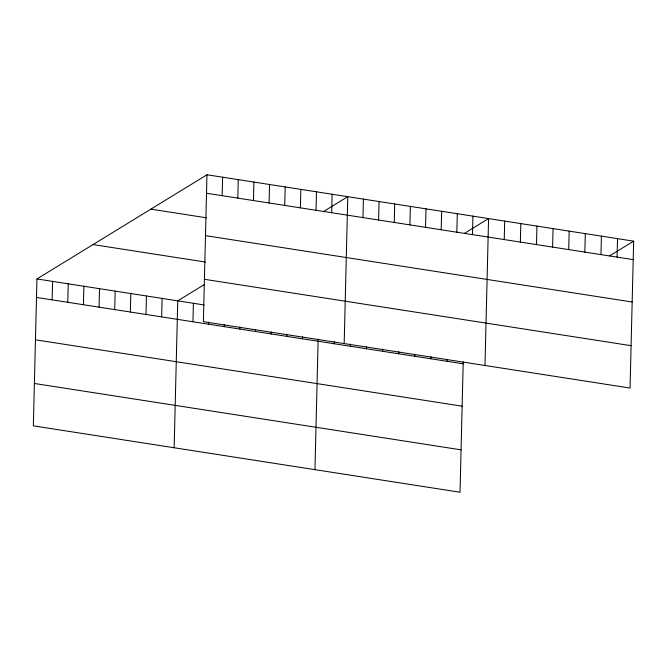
<?xml version="1.0" encoding="UTF-8"?>
<svg xmlns="http://www.w3.org/2000/svg" width="667" height="667" viewBox="0 0 667 667"><rect width="100%" height="100%" fill="white"/><g stroke="black" fill="none" stroke-linecap="round" stroke-linejoin="round"><path stroke-width="1" d="M206.97 174.771L203.377 321.669L630.057 388.052L633.65 241.154L206.97 174.771L36.943 278.948L33.35 425.846L460.03 492.229L463.223 361.756M52.134 299.858L52.585 281.382M67.776 302.293L68.234 283.817M83.425 304.727L83.875 286.243M99.066 307.162L99.516 288.678M114.716 309.596L115.166 291.112M130.357 312.031L130.807 293.547M146.006 314.465L146.457 295.981M161.647 316.9L162.098 298.416M174.154 447.757L177.747 300.85L204.194 284.642M192.938 321.761L193.388 303.285M208.588 324.195L208.638 322.144M222.161 195.681L222.611 177.205M224.229 326.63L224.279 324.579M237.802 198.116L238.252 179.631M239.878 329.064L239.928 327.013M253.452 200.55L253.902 182.066M255.519 331.499L255.569 329.448M269.093 202.985L269.543 184.501M271.169 333.934L271.219 331.883M284.742 205.419L285.193 186.935M286.81 336.368L286.86 334.317M300.383 207.854L300.834 189.37M302.451 338.803L302.501 336.752M316.033 210.288L316.483 191.804M314.957 469.66L318.151 339.186M331.674 212.715L332.124 194.239M334.217 343.747L334.267 341.696M344.18 343.58L347.774 196.673L323.728 211.406M350.342 346.256L350.392 344.197M362.965 217.584L363.415 199.108M366.458 348.758L366.508 346.707M378.614 220.018L379.064 201.542M382.575 351.267L382.625 349.216M394.255 222.453L394.706 203.977M398.699 353.777L398.749 351.726M409.897 224.887L410.355 206.411M414.816 356.286L414.866 354.227M425.546 227.322L425.996 208.846M430.932 358.796L430.982 356.737M441.187 229.756L441.646 211.281M447.057 361.297L447.107 359.246M456.837 232.191L457.287 213.715M472.478 234.626L472.936 216.15M484.984 365.483L488.577 218.584L464.532 233.317M504.244 239.57L504.694 221.085M520.36 242.079L520.819 223.595M536.485 244.581L536.935 226.105M552.601 247.09L553.051 228.614M568.718 249.6L569.176 231.124M584.842 252.109L585.293 233.625M600.959 254.611L601.409 236.135M617.083 257.12L617.534 238.644M609.605 255.886L633.65 241.154M206.512 193.247L633.2 259.63M150.859 209.146L206.595 217.817M205.478 235.626L632.166 302.009M93.046 244.564L205.494 262.064M204.41 279.29L631.099 345.673M36.943 278.948L204.144 304.961M36.485 297.424L463.173 363.807M35.451 339.803L462.139 406.186M34.384 383.467L461.072 449.85"/></g></svg>
